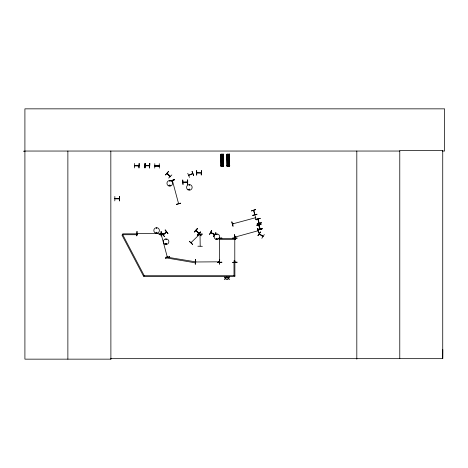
<?xml version="1.0" encoding="UTF-8"?>
<svg xmlns="http://www.w3.org/2000/svg" width="468" height="468" viewBox="0 0 468 468"><rect width="100%" height="100%" fill="white"/><g stroke="black" fill="none" stroke-linecap="round" stroke-linejoin="round"><path stroke-width="0.7" d="M442.412 151.041L444.6 151.041L444.6 108.845L24.909 108.845L24.909 359.155L110.893 359.155L110.834 358.663L442.734 358.663L442.798 349.614M210.694 232.537L214.543 234.796M210.77 232.38L214.642 234.591L214.303 234.392M167.012 173.388C175.752 181.695 164.952 172.037 167.421 173.546M188.598 175.266L192.646 173.47M219.539 238.733L219.574 238.259M219.556 238.698L219.749 238.27M219.744 262.15L219.568 261.758L219.749 262.197M156.382 228.091L156.786 228.331L156.458 227.998M156.183 232.567C157.306 231.262 156.85 233.86 156.224 232.672M156.312 232.567C157.406 231.678 156.277 233.696 156.482 232.339M169.539 180.993L170.019 180.929L169.568 181.052M165.672 243.647C166.386 245.331 166.725 242.307 165.69 243.758M166.351 243.828C165.953 242.67 165.608 244.776 166.392 243.758M188.955 189.359C190.137 190.991 189.312 187.779 189.084 189.756M189.604 185.123L189.16 184.936L189.563 185.17M189.078 189.394C189.616 190.488 189.739 188.633 189.136 189.341M216.631 238.727C217.199 239.885 217.164 237.697 216.631 238.861M161.454 234.638L161.349 234.164M172.224 180.537L172.528 180.876M167.333 257.312L167.24 256.85M172.376 180.496L178.571 203.627M219.55 238.352L219.574 238.709M219.744 238.698L219.749 238.352M234.778 238.698L234.971 238.27M234.79 261.758L234.79 262.162L234.989 261.805M258.207 219.48L257.926 219.1M258.956 222.944L259.254 223.365M259.916 228.928L260.237 229.25M232.678 224.067L233.064 223.938L232.619 223.85M255.715 217.872L255.271 217.784M200.029 234.234L200.199 245.987M228.425 166.105L228.109 165.637M169.872 176.278L170.305 176.418M195.852 230.443L198.923 233.544M170.159 185.62C169.843 183.924 168.936 186.404 170.071 185.691M189.604 189.604L189.441 189.212M216.503 238.692C218.059 237.656 216.462 240.359 216.608 238.51M222.417 165.66L222.084 165.619M258.207 230.706L235.135 237.071M234.971 238.744L234.994 238.352M160.986 233.778L160.536 233.626M195.495 261.834L166.146 257.002L166 257.856L195.396 262.846L195.542 261.986L195.993 261.828L195.542 261.834M218.942 261.834L219.439 261.834M114.841 198.578L115.38 198.783M134.433 165.608L134.977 165.812M118.866 198.777L119.317 198.578M145.098 165.608L145.595 165.608M149.134 165.777L149.479 165.807M154.803 165.801L159.272 165.801M196.753 172.774L201.228 172.926L196.817 172.944M211.126 232.818L210.793 232.362L214.566 234.749M215.941 232.871L213.484 236.621L215.918 232.859M213.513 236.632L215.748 232.76M257.88 235.591L260.424 231.912M258.038 235.696L260.565 232.005M261.828 238.294L264.303 234.567M161.442 234.591L161.337 234.199M167.24 256.944L167.538 257.271L167.439 256.891M258.886 225.09C261.782 234.866 258.348 225.5 259.184 225.33M259.939 228.887L260.027 229.291L258.921 225.032M169.568 185.193C169.422 186.463 170.656 184.755 169.556 185.275M165.918 239.171L166.304 239.47L165.9 239.236M165.859 243.623L166.158 243.5M166.497 232.029L163.18 234.743M137.036 233.626L160.893 233.602M187.375 182.233L183.011 182.239L187.498 182.263M219.445 261.986L219.036 261.811M195.495 261.986L219.381 261.817M138.505 165.584L138.908 165.608M138.815 165.807L134.433 165.76M145.115 165.783L149.573 165.76L145.191 165.584M119.287 198.765L114.841 198.736M154.844 165.801L155.341 166M189.341 241.277L192.576 244.366M190.973 242.693L199.526 234.386M192.6 244.343L189.347 241.272M201.152 235.784L197.911 232.701M196.133 230.888L196.209 230.765M197.905 232.625L201.146 235.796M167.351 173.792L167.076 173.429M170.03 176.12L170.153 176.535L167.041 173.417M168.685 178.074L171.861 174.927M194.325 231.935L197.473 228.758M197.671 235.281L200.655 231.941L197.654 235.264M197.519 235.129L200.678 231.964M259.184 225.424L259.085 224.95M233.029 223.991L232.649 224.073M166.351 231.853L163.192 234.76M164.467 236.445L161.425 233.158L164.42 236.486M257.804 230.771L258.161 230.905M259.395 233.819L263.045 236.322M187.744 173.283L189.464 177.413M192.073 171.411L193.682 175.588M192.787 173.675L188.68 175.424M193.623 175.617L192.055 171.417M216.953 234.62L216.889 234.135L216.889 234.603M167.117 173.277L170.253 176.337M195.969 230.303L199.081 233.386M170.077 180.87L174.394 179.706M174.441 179.864L170.756 180.929L174.388 179.689M172.341 180.976L172.388 180.543M176.36 204.3L180.671 203.118M176.401 204.463L180.718 203.299M159.032 234.55L163.402 233.585L159.085 234.737M231.73 221.908L232.935 226.214M255.101 215.643L256.347 219.937M232.976 223.803L232.59 223.909L255.657 217.702M255.241 217.842L255.627 217.737M235.117 236.896L235.509 236.785M235.55 236.937L235.217 237.077M258.143 230.706L257.862 230.987M167.251 256.897L167.521 257.189M251.451 210.892L255.721 209.553L251.462 210.951M253.697 210.348L254.674 214.66M252.638 215.333L256.961 214.174M252.679 215.491L257.008 214.35M255.826 219.603L260.144 218.445M257.014 224.043L261.337 222.885M256.803 225.482L261.144 224.388M256.762 225.324L261.085 224.166M258.038 230.086L262.302 228.706L258.043 230.104M257.997 229.923L262.32 228.764M137.065 233.59L137.44 233.824M160.893 233.801L160.582 233.801M219.352 262.01L219.042 262.016M134.527 165.584L138.861 165.76M159.214 165.783L158.775 166.058M114.935 198.555L119.27 198.578M222.13 166.128L222.382 165.66M229.46 154.159L226.875 154.194L227.062 166.31M221.036 155.423L223.271 155.399M227.062 155.423L229.297 155.399M221.042 156.242L223.283 156.218M227.068 156.242L229.308 156.218M221.06 157.476L223.294 157.447M227.085 157.476L229.32 157.447M221.066 158.564L223.3 158.541M227.091 158.564L229.326 158.541M221.077 159.793L223.318 159.769M227.103 159.793L229.343 159.769M221.142 165.069L223.376 165.046M227.167 165.069L229.402 165.046M220.773 165.426L223.751 165.397M220.773 165.52L223.751 165.485M226.799 165.426L229.776 165.397M226.799 165.52L229.776 165.485M220.978 166.31L223.564 166.269L223.435 154.159L220.849 154.194L221.036 166.31M222.089 166.304L222.446 166.304M227.003 166.31L229.589 166.269L229.402 154.159M187.703 179.87L187.709 184.345M183.011 184.374L182.736 179.905L182.982 184.374M137.025 231.467L136.802 235.936L136.989 231.467M137.487 233.62L137.083 233.778L137.44 233.596M161.249 235.936L161.197 231.461M221.885 237.996L218.691 238.265L221.885 238.183M232.631 238.025L237.106 238.019M232.631 238.212L237.106 238.183M218.989 261.834L219.393 261.834M202.34 234.111L197.87 234.24L202.34 234.099M197.87 246.215L202.346 246.314M23.4 151.217L24.909 151.211M24.909 151.041L399.777 151.041M134.433 163.449L134.404 167.918M154.803 163.642L154.738 168.111M159.272 163.642L159.336 168.111M145.144 165.608L149.479 165.584M134.497 165.777L138.908 165.812M154.873 166L159.278 166.052L154.803 165.953M196.753 175.085L196.695 170.609M114.841 196.42L114.812 200.895M114.9 198.754L119.317 198.783M234.807 238.481L219.901 238.481L219.901 239.347L234.807 239.347M234.877 275.716L143.887 275.716L143.887 276.588L234.877 276.588L234.877 260.811L234.006 260.811L234.006 275.716M183.07 182.263L187.469 182.034M262.905 236.439L259.348 233.977L262.893 236.463M253.714 210.395L254.855 214.578M259.067 224.991L260.202 229.221M234.79 262.209L234.79 238.306M166.602 232.005L163.238 234.848M165.11 230.11L167.936 233.573M258.125 219.147L259.219 223.335M257.663 228.618L258.851 232.929M231.912 221.855L233.099 226.167M234.474 234.831L235.626 239.154M258.201 220.054L258.863 222.534M257.938 219.147L259.038 223.435M161.185 234.24L167.357 257.283M229.302 154.159L229.437 166.275M229.279 154.159L229.414 166.275M229.109 154.159L229.238 166.275M229.033 154.873L229.144 166.275M228.975 154.879L229.098 166.275M228.823 154.165L228.998 166.28M228.735 154.879L228.858 166.28M228.682 154.879L228.817 166.28M228.636 166.28L227.957 166.286M227.781 166.304L227.67 154.902L227.735 166.304M227.483 154.188L227.635 166.304M227.495 166.304L227.372 154.902L227.442 166.304M227.167 154.194L227.343 166.304M223.084 154.159L223.213 166.275M223.008 154.873L223.119 166.275L222.949 154.879M222.844 154.165L222.949 166.28M222.709 154.879L222.832 166.28L222.663 154.879M222.61 166.28L221.931 166.286M221.633 154.902L221.768 166.304M221.586 154.902L221.709 166.304M221.458 154.188L221.61 166.304M221.346 154.902L221.469 166.304M221.3 154.902L221.417 166.304M221.206 154.908L221.276 166.304M221.019 154.194L221.153 166.31L221.001 154.194M195.419 259.676L195.448 264.151M187.516 179.876L187.545 184.345M161.033 231.461L161.062 235.936M442.734 358.663L442.734 150.556L399.777 150.556L399.777 358.663M356.815 151.041L356.815 359.155M219.574 238.306L219.574 262.162M196.525 170.609L196.525 175.085M149.637 163.449L149.637 167.918M145.039 163.449L145.039 167.918M110.828 151.041L110.893 359.155M67.872 151.041L67.872 359.155M221.709 159.044C222.341 160.934 223.172 157.687 221.709 159.044M227.735 159.044C228.366 160.934 229.197 157.687 227.735 159.044M211.635 230.385L209.611 234.38L211.635 230.385M226.102 277.085L225.529 278.015L224.605 277.085L225.336 278.267L224.581 279.449L225.506 278.501L226.442 279.449L225.705 278.249L226.442 277.085L226.102 277.085M229.004 277.085L228.431 278.015L227.506 277.085L228.238 278.267L227.483 279.449L228.413 278.501L229.349 279.449L228.606 278.249L229.343 277.085L229.004 277.085M195.84 230.537L198.953 233.649L195.84 230.537M168.462 171.563L165.496 174.921L168.462 171.563M197.32 228.6L194.331 231.941L197.32 228.6M165.251 229.993L167.913 233.596L165.239 230.004M122.727 234.708L121.955 235.111L143.5 276.143L144.273 275.74L122.727 234.708L122.727 233.836L137.633 233.836L137.633 234.708L122.727 234.708M234.503 234.825L235.445 239.201L234.503 234.825M257.874 228.559L258.816 232.935L257.85 228.565M169.603 256.716L165.356 258.143L169.603 256.716M260.103 218.281L255.844 219.662L260.097 218.263M261.32 222.832L257.061 224.219L261.32 222.826M195.478 259.676L195.261 264.151L195.472 259.676M219.679 259.676L219.457 264.145L219.679 259.676M221.885 262.197L217.415 262.472L221.885 262.197M237.106 262.197L232.637 262.472L237.106 262.197M139.154 163.449L138.973 167.918L139.154 163.449M145.098 163.449L144.869 167.918L145.068 163.449M149.819 163.449L149.573 167.918L149.819 163.449M201.474 170.609L201.24 175.085L201.456 170.609M119.562 196.42L119.375 200.895L119.562 196.42M227.202 166.31L227.068 154.194L227.179 166.31M223.388 166.275L223.277 154.159L223.365 166.275M155.218 232.9A2.796 2.796 0 0 0 159.412 230.478A2.796 2.796 0 0 0 155.218 228.056A2.796 2.796 0 0 0 155.218 232.9M168.369 185.767A2.831 2.831 0 0 0 172.616 183.316A2.831 2.831 0 0 0 168.369 180.864A2.831 2.831 0 0 0 168.369 185.767M164.695 244.085A2.79 2.79 0 0 0 168.884 241.669A2.79 2.79 0 0 0 164.695 239.253A2.79 2.79 0 0 0 164.695 244.085M215.496 239.119A2.79 2.79 0 0 0 219.679 236.703A2.79 2.79 0 0 0 215.496 234.287A2.79 2.79 0 0 0 215.496 239.119M187.972 189.803A2.796 2.796 0 0 0 192.167 187.381A2.796 2.796 0 0 0 187.972 184.959A2.796 2.796 0 0 0 187.972 189.803"/></g></svg>
